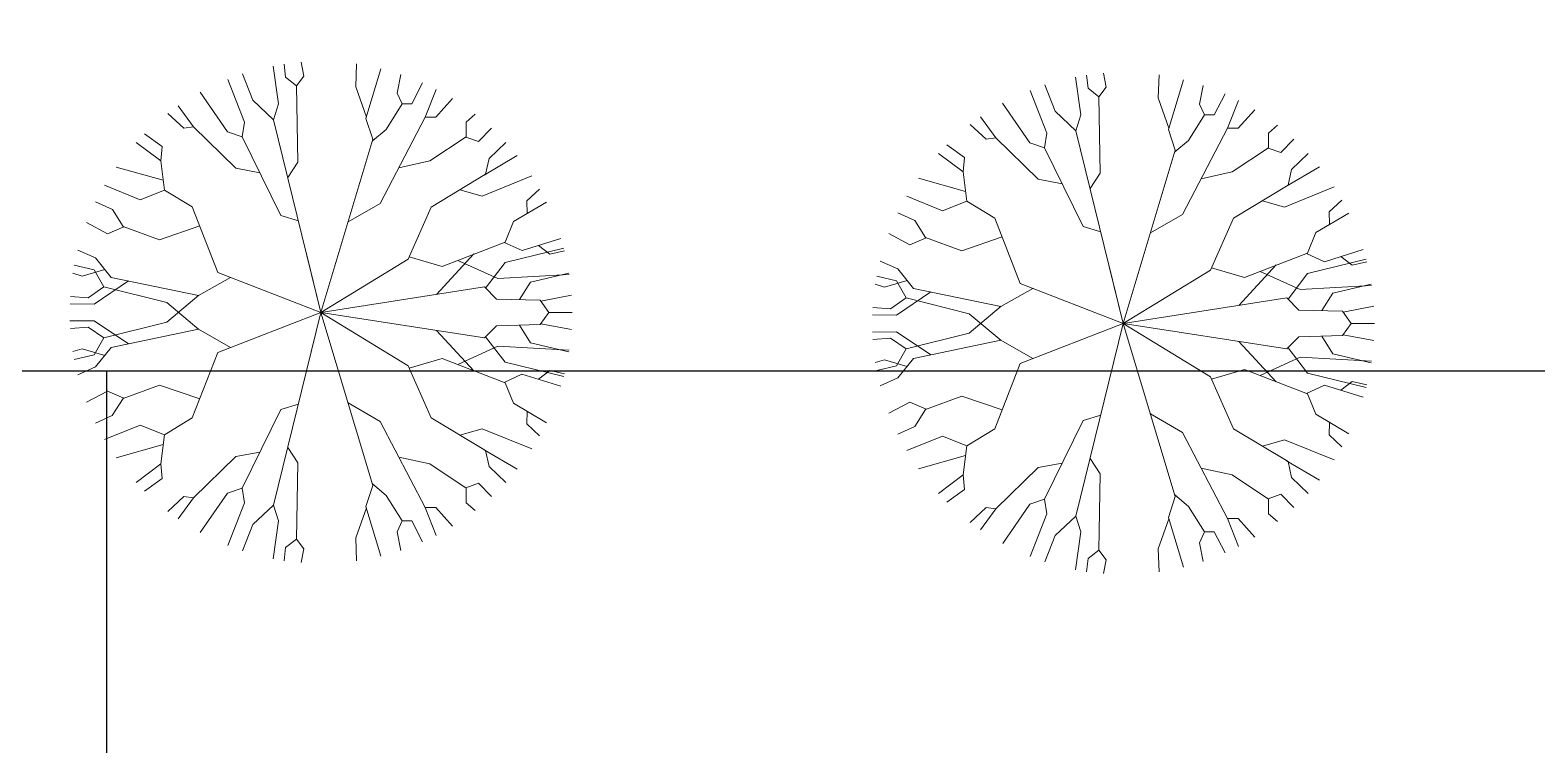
# Model space of a CAD drawing. Header units: inches. Extents: x -706 to 45253, y -3984 to 13819.
# Drawn here: x 20546 to 21174, y 4809 to 5107 of the extents above; entities that cross this region are included whole.
import ezdxf

# ---------------------------------------------------------------- set-up
doc = ezdxf.new("R2010")
doc.units = ezdxf.units.IN
doc.layers.add('BC-GREYCOLOR @ 1', color=8, linetype='Continuous')
doc.layers.add('BC-Hatch', color=8, linetype='Continuous')

# ---------------------------------------------------------------- blocks, each defined once
blk = doc.blocks.new('BC-TREE-1')
at = {"color": 56, "linetype": 'Continuous', "lineweight": 20}
for p, q in [((-0.143, 0.8647), (-0.1712, 1.0322)), ((-0.103, 0.7879), (-0.1296, 1.0383)), ((-0.1124, 0.9778), (-0.1181, 1.0397)), ((-0.0413, 0.749), (-0.018, 1.0462)), ((-0.0086, 0.8822), (-0.0244, 1.0461)), ((0.0759, 0.9142), (0.069, 1.0441)), ((0.1267, 0.9404), (0.1398, 1.037)), ((0.1274, 0.9403), (0.1404, 1.0369)), ((0.1694, 0.9016), (0.2105, 1.0249)), ((-0.3907, 0.73), (-0.4463, 0.9464)), ((-0.3457, 0.9125), (-0.3879, 0.9718)), ((-0.2679, 0.8459), (-0.33, 0.9929)), ((-0.1549, 0.9357), (-0.1124, 0.9778)), ((0.2386, 0.7112), (0.2949, 1.0039)), ((0.2424, 0.8483), (0.3011, 1.0021)), ((0.3084, 0.7324), (0.4005, 0.9667)), ((0.3673, 0.7957), (0.439, 0.9498)), ((0.3679, 0.9129), (0.3898, 0.971)), ((-0.4761, 0.7508), (-0.5382, 0.8973)), ((-0.2935, 0.9065), (-0.3457, 0.9125)), ((0.058, 0.8273), (-0.0086, 0.8822)), ((0.0426, 0.7326), (0.0719, 0.9121)), ((0.0719, 0.9121), (0.1267, 0.9404)), ((0.1727, 0.8985), (0.1274, 0.9403)), ((0.1534, 0.7176), (0.1727, 0.8985)), ((0.3977, 0.861), (0.3679, 0.9129)), ((-0.1867, 0.7958), (-0.143, 0.8647)), ((0.1636, 0.813), (0.2424, 0.8483)), ((0.4828, 0.7445), (0.5816, 0.8698)), ((0.5754, 0.788), (0.6319, 0.834)), ((-0.1225, 0.5256), (-0.1875, 0.7994)), ((-0.0086, 0.6936), (-0.103, 0.7879)), ((0.3912, 0.7178), (0.3673, 0.7957)), ((0.5236, 0.7961), (0.5754, 0.788)), ((0.5704, 0.6001), (0.6815, 0.794)), ((-0.1388, 0.594), (-0.0413, 0.749)), ((-0.0143, 0.6893), (0.0426, 0.7326)), ((0.1967, 0.6608), (0.1534, 0.7176)), ((0.1924, 0.6665), (0.3084, 0.7324)), ((0.2914, 0.5359), (0.2386, 0.7112)), ((0.2576, 0.4742), (0.3929, 0.7209)), ((0.3929, 0.7209), (0.4828, 0.7445)), ((0.6583, 0.5975), (0.757, 0.7223)), ((-0.0101, 0.4866), (-0.1563, 0.6639)), ((0, 0), (-0.0143, 0.6893)), ((0, 0), (0.1967, 0.6608)), ((0.7298, 0.6092), (0.8054, 0.668)), ((0.1389, 0.4665), (0.3268, 0.5986)), ((0.4969, 0.396), (0.6626, 0.603)), ((0.5847, 0.5056), (0.5704, 0.6001)), ((0.6626, 0.603), (0.7298, 0.6092)), ((0.7938, 0.5547), (0.8562, 0.6015)), ((-0.1806, 0.3951), (-0.1225, 0.5256)), ((0.8052, 0.4998), (0.7938, 0.5547)), ((0.8672, 0.4938), (0.9044, 0.5262)), ((0.279, 0.333), (0.2576, 0.4742)), ((0.6866, 0.3653), (0.8071, 0.5019)), ((0.8071, 0.5019), (0.8672, 0.4938)), ((0.2687, 0.33), (0.4969, 0.396)), ((0.8703, 0.3659), (0.9566, 0.424)), ((0, 0), (0.2687, 0.33)), ((0.4836, 0.1838), (0.8642, 0.3209)), ((0.641, 0.2405), (0.6866, 0.3653)), ((0.8642, 0.3209), (0.8703, 0.3659)), ((0.8642, 0.3209), (0.9858, 0.3506)), ((0.9065, 0.2184), (0.9119, 0.2584)), ((0.9119, 0.2584), (1.0048, 0.2919)), ((0.7925, 0.1675), (0.9065, 0.2184)), ((0.9065, 0.2184), (0.9489, 0.1922)), ((0.9489, 0.1922), (1.0275, 0.1974)), ((0.3892, 0.0616), (0.4836, 0.1838)), ((0.7373, 0.1167), (0.7925, 0.1675)), ((0, 0), (0.7446, 0.1179)), ((0.7446, 0.1179), (0.8266, 0.0776)), ((0.8266, 0.0776), (1.0403, 0.1119)), ((0.8326, 0.0786), (0.9509, 0.0187)), ((0, 0), (0.7697, -0.3034)), ((0.9509, 0.0187), (1.0463, 0.0087)), ((0.6079, -0.1796), (0.9228, -0.2272)), ((0.9228, -0.2272), (0.9669, -0.2026)), ((0.9228, -0.2272), (0.9518, -0.277)), ((0.9669, -0.2026), (1.0227, -0.2213)), ((0.7697, -0.3034), (0.8375, -0.2922)), ((0.7697, -0.3034), (0.8384, -0.3993)), ((0.8375, -0.2922), (0.9914, -0.3346)), ((0.9518, -0.277), (1.0053, -0.29)), ((0.8384, -0.3993), (0.9413, -0.4568))]:
    blk.add_line(p, q, dxfattribs=at)
at = {"color": 68, "linetype": 'Continuous', "lineweight": 20}
for p, q in [((-0.542, 0.781), (-0.5992, 0.8578)), ((-0.1875, 0.7994), (-0.2679, 0.8459)), ((-0.6182, 0.7454), (-0.6659, 0.8071)), ((-0.4789, 0.7572), (-0.542, 0.781)), ((-0.374, 0.5137), (-0.4789, 0.7572)), ((-0.7051, 0.7062), (-0.7324, 0.7473)), ((-0.645, 0.6981), (-0.7051, 0.7062)), ((-0.5651, 0.5344), (-0.645, 0.6981)), ((-0.6437, 0.6956), (-0.6182, 0.7454)), ((-0.4295, 0.6426), (-0.3907, 0.73)), ((-0.742, 0.5838), (-0.8097, 0.6627)), ((-0.7481, 0.5387), (-0.8574, 0.5997)), ((-0.7481, 0.5387), (-0.742, 0.5838)), ((-0.8106, 0.4911), (-0.8913, 0.548)), ((-0.4175, 0.3055), (-0.7481, 0.5387)), ((-0.5542, 0.402), (-0.5651, 0.5344)), ((-0.1715, 0.3895), (-0.374, 0.5137)), ((-0.8638, 0.4372), (-0.9383, 0.463)), ((-0.8161, 0.4511), (-0.8638, 0.4372)), ((-0.8161, 0.4511), (-0.8106, 0.4911)), ((-0.7196, 0.3718), (-0.8161, 0.4511)), ((-0.7763, 0.2942), (-0.9734, 0.3839)), ((0, 0), (-0.1715, 0.3895)), ((-0.6799, 0.3082), (-0.7196, 0.3718)), ((-0.9119, 0.2704), (-1.0065, 0.286)), ((-0.7819, 0.2967), (-0.9119, 0.2704)), ((-0.6866, 0.3112), (-0.7763, 0.2942)), ((0, 0), (-0.6866, 0.3112)), ((-0.3589, 0.1627), (-0.4175, 0.3055)), ((-0.986, 0.0612), (-1.0447, 0.058)), ((-0.95, 0.0258), (-0.9912, -0.0145)), ((-0.95, 0.0258), (-0.986, 0.0612)), ((-0.6338, -0.0118), (-0.95, 0.0258)), ((0, 0), (-0.8226, -0.0882)), ((0, 0), (-0.2496, -0.0273)), ((0, 0), (-0.2226, -0.4038)), ((0, 0), (0.2335, -0.0925)), ((0, 0), (0.1074, -0.4483)), ((-0.9912, -0.0145), (-1.0463, -0.0128)), ((-0.885, -0.0594), (-1.0446, -0.0595)), ((-0.8226, -0.0882), (-0.885, -0.0594)), ((-0.5764, -0.0618), (-0.6338, -0.0118)), ((-0.3911, -0.042), (-0.4228, -0.1117)), ((-0.8226, -0.0882), (-0.9143, -0.1625)), ((-0.4228, -0.1117), (-0.7701, -0.2279)), ((-0.9143, -0.1625), (-1.0288, -0.1907)), ((-0.6114, -0.1748), (-0.6432, -0.2705)), ((0.3659, -0.1442), (0.378, -0.2199)), ((0.5394, -0.2126), (0.6079, -0.1796)), ((-0.8288, -0.2097), (-1.0149, -0.2545)), ((-0.7701, -0.2279), (-0.8288, -0.2097)), ((-0.7701, -0.2279), (-0.7982, -0.2852)), ((0.378, -0.2199), (0.682, -0.424)), ((-0.7982, -0.2852), (-0.9767, -0.3754)), ((-0.6432, -0.2705), (-0.8372, -0.4226)), ((-0.1954, -0.3545), (-0.1382, -0.4967)), ((0.5431, -0.3307), (0.5484, -0.4315)), ((-0.8372, -0.4226), (-0.9327, -0.4741)), ((-0.8372, -0.4226), (-0.8376, -0.4634)), ((-0.2226, -0.4038), (-0.5073, -0.4723)), ((0.0943, -0.3937), (0.0014, -0.5156)), ((0.5484, -0.4315), (0.695, -0.6296)), ((0.682, -0.424), (0.7435, -0.4221)), ((0.682, -0.424), (0.6939, -0.4868)), ((0.7435, -0.4221), (0.911, -0.5147)), ((-0.8376, -0.4634), (-0.9073, -0.5211)), ((-0.5073, -0.4723), (-0.5929, -0.5779)), ((-0.4251, -0.4525), (-0.3903, -0.6257)), ((-0.1382, -0.4967), (-0.262, -0.8469)), ((-0.1391, -0.4944), (-0.0456, -0.6417)), ((0.1074, -0.4483), (0.3637, -0.59)), ((0.6939, -0.4868), (0.8421, -0.6211)), ((-0.7746, -0.5636), (-0.8365, -0.6286)), ((-0.7152, -0.5767), (-0.7746, -0.5636)), ((0.003, -0.5136), (-0.1263, -0.6308)), ((0.0014, -0.5156), (0.0279, -0.8861)), ((0.2897, -0.5491), (0.2102, -0.7068)), ((-0.7152, -0.5767), (-0.8054, -0.668)), ((-0.5929, -0.5779), (-0.7152, -0.5767)), ((-0.6337, -0.5775), (-0.7144, -0.7645)), ((-0.5929, -0.5779), (-0.5664, -0.6835)), ((-0.3903, -0.6257), (-0.4656, -0.7684)), ((0.3637, -0.59), (0.4183, -0.7146)), ((-0.5664, -0.6835), (-0.6459, -0.8232)), ((-0.1263, -0.6308), (-0.2266, -0.8823)), ((-0.0456, -0.6417), (-0.0156, -0.9108)), ((0.695, -0.6296), (0.6846, -0.669)), ((0.6846, -0.669), (0.7365, -0.7432)), ((0.695, -0.6296), (0.7735, -0.7047)), ((0.2102, -0.7068), (0.245, -0.8644)), ((0.4183, -0.7146), (0.3647, -0.8093)), ((0.4183, -0.7146), (0.5365, -0.7458)), ((0.4577, -0.725), (0.4859, -0.9267)), ((0.5365, -0.7458), (0.5973, -0.7489)), ((0.5365, -0.7458), (0.5993, -0.8577)), ((0.5973, -0.7489), (0.6397, -0.828)), ((-0.5419, -0.804), (-0.5832, -0.8687)), ((-0.4656, -0.7684), (-0.5419, -0.804)), ((-0.4642, -0.7658), (-0.4444, -0.8375)), ((-0.2376, -0.7777), (-0.1613, -0.9319)), ((0.0227, -0.8129), (-0.0918, -0.9412)), ((0.3647, -0.8093), (0.4043, -0.9651)), ((-0.4444, -0.8375), (-0.5018, -0.9181)), ((-0.262, -0.8469), (-0.351, -0.9011)), ((-0.2984, -0.8691), (-0.2833, -0.9663)), ((0.2444, -0.8615), (0.2062, -0.9254)), ((0.245, -0.8644), (0.3091, -0.919)), ((-0.351, -0.9011), (-0.3929, -0.9698)), ((-0.3022, -0.9128), (-0.3324, -0.9921)), ((-0.2266, -0.8823), (-0.3022, -0.9128)), ((-0.2266, -0.8823), (-0.1903, -0.9534)), ((-0.1613, -0.9319), (-0.1754, -1.0315)), ((-0.0918, -0.9412), (-0.1046, -1.0411)), ((-0.0156, -0.9108), (-0.0695, -0.9697)), ((-0.0156, -0.9108), (0.0491, -0.9603)), ((0.0571, -0.9171), (0.0167, -1.0069)), ((0.0279, -0.8861), (0.0992, -0.962)), ((0.2062, -0.9254), (0.2402, -1.0184)), ((0.3091, -0.919), (0.3318, -0.9923)), ((-0.2833, -0.9663), (-0.3003, -1.0023)), ((-0.1903, -0.9534), (-0.2061, -1.0258)), ((-0.0695, -0.9697), (-0.0735, -1.0438)), ((0.0491, -0.9603), (0.0572, -1.0448)), ((0.0992, -0.962), (0.1215, -1.0393)), ((0.0167, -1.0069), (0.0236, -1.0461))]:
    blk.add_line(p, q, dxfattribs=at)

msp = doc.modelspace()

# ---------------------------------------------------------------- linework, layer by layer
at = {"layer": 'BC-Hatch'}
for p, q in [((20000.23, 4965.27), (22120.15, 4965.27)), ((20578.15, 4965.27), (20578.15, 4425.27))]:
    msp.add_line(p, q, dxfattribs=at)

# ---------------------------------------------------------------- block references
at = {"layer": 'BC-GREYCOLOR @ 1', "xscale": 100, "yscale": 100, "zscale": 100, "rotation": 277.6944311683143}
for p in [(20667.49, 4989.65), (21001.83, 4985.06)]:
    msp.add_blockref('BC-TREE-1', p, dxfattribs=at)

doc.saveas('drawing.dxf')
